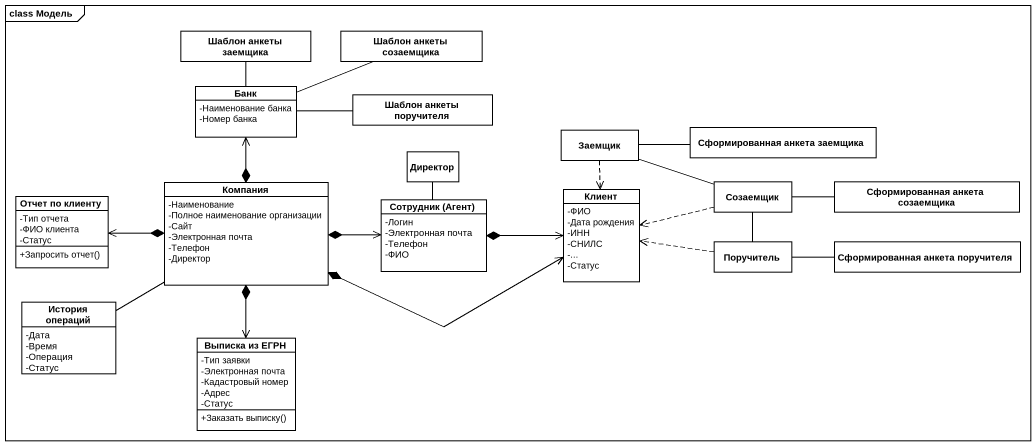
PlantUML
@startuml
mainframe class Модель
hide circle
hide empty members
skinparam classAttributeIconSize 0
class "Шаблон анкеты заемщика" as Шаблон_анкеты_заемщика
class "Шаблон анкеты созаемщика" as Шаблон_анкеты_созаемщика
class Банк {
  -Наименование банка
  -Номер банка
}
class "Шаблон анкеты поручителя" as Шаблон_анкеты_поручителя
class Директор
class Заемщик
class "Сформированная анкета заемщика" as Сформированная_анкета
class Компания {
  -Наименование
  -Полное наименование организации
  -Сайт
  -Электронная почта
  -Телефон
  -Директор
}
class Клиент {
  -ФИО
  -Дата рождения
  -ИНН
  -СНИЛС
  -...
  -Статус
}
class Созаемщик
class "Сформированная анкета созаемщика" as Сформированная_анкета_2
class "Отчет по клиенту" as Отчет_по_клиенту {
  -Тип отчета
  -ФИО клиента
  -Статус
  +Запросить отчет()
}
class "Сотрудник (Агент)" as Сотрудник_Агент {
  -Логин
  -Электронная почта
  -Телефон
  -ФИО
}
class Поручитель
class "Сформированная анкета поручителя" as Сформированная_анкета_3
class "История операций" as История_операций {
  -Дата
  -Время
  -Операция
  -Статус
}
class "Выписка из ЕГРН" as Выписка_из_ЕГРН {
  -Тип заявки
  -Электронная почта
  -Кадастровый номер
  -Адрес
  -Статус
  +Заказать выписку()
}
Шаблон_анкеты_заемщика -- Банк
Банк -right- Шаблон_анкеты_созаемщика
Шаблон_анкеты_поручителя -left- Банк
Заемщик ..> Клиент
Заемщик -right- Созаемщик
Сформированная_анкета -left- Заемщик
Компания *-up-> Банк
Компания *-right-> Клиент
Компания *-left-> Отчет_по_клиенту
Компания *-right-> Сотрудник_Агент
Компания *--> Выписка_из_ЕГРН
Созаемщик .left.> Клиент
Созаемщик -- Поручитель
Сформированная_анкета_2 -left- Созаемщик
Сотрудник_Агент -up- Директор
Сотрудник_Агент *-right-> Клиент
Поручитель .left.> Клиент
Сформированная_анкета_3 -left- Поручитель
История_операций -right- Компания
@enduml
